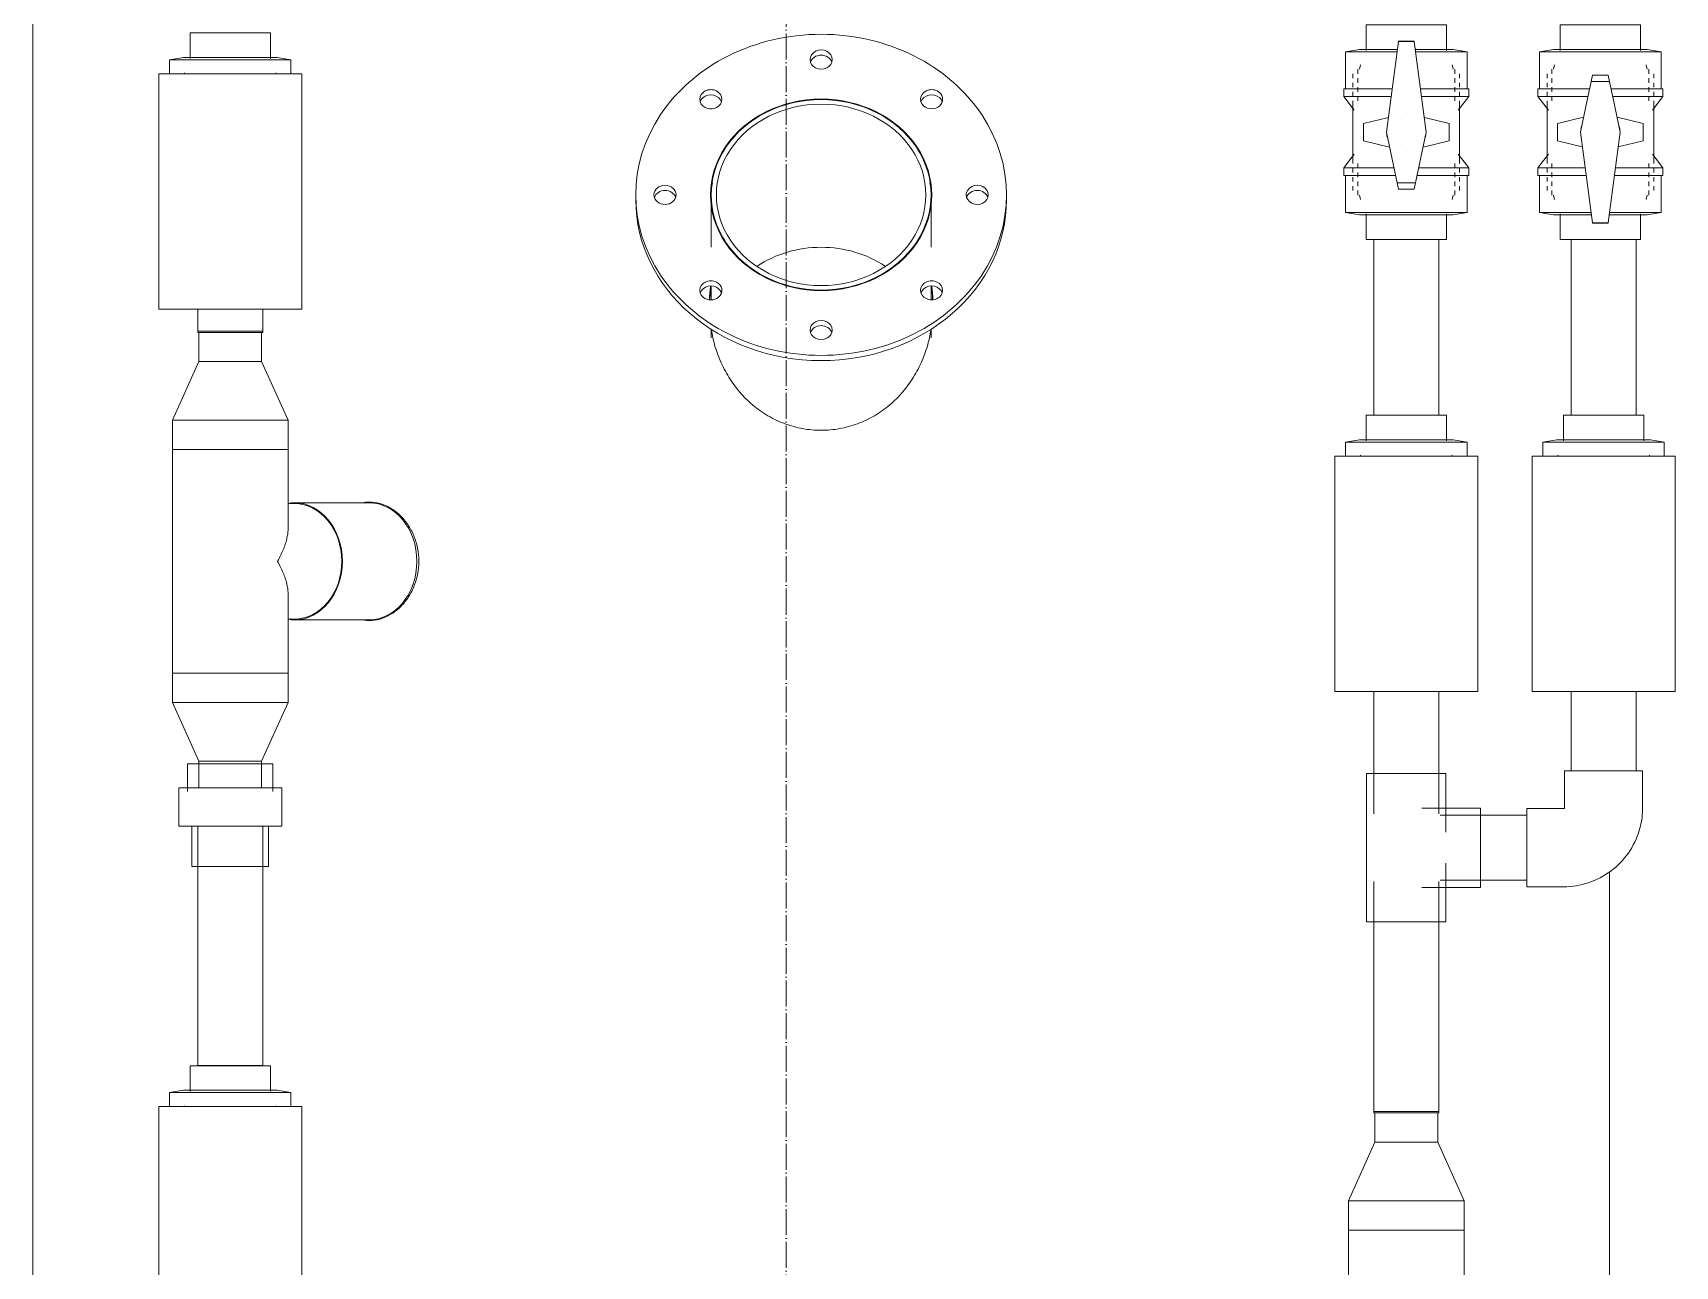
# Model space of a CAD drawing. Header units: millimetres. Extents: x -4001 to 3774, y -595 to 3523.
# Drawn here: x -1239 to 23, y 1428 to 2376 of the extents above; entities that cross this region are included whole.
import ezdxf

# ---------------------------------------------------------------- set-up
doc = ezdxf.new("R2010")
doc.units = ezdxf.units.MM
doc.linetypes.add('ADSK_Линия сетки', pattern=[25, 20, -2.5, 0, -2.5])
for name, color, linetype, lineweight in [('A_--------_E-', 8, 'Continuous', 9), ('M-_EQPT----_E', 7, 'Continuous', 9), ('M-_WATR----_E', 5, 'Continuous', 9), ('S-_ANOTGRID_E', 7, 'Continuous', 9)]:
    doc.layers.add(name, color=color, linetype=linetype, lineweight=lineweight)

# ---------------------------------------------------------------- blocks, each defined once
blk = doc.blocks.new('PNS-Filter column D1200 _180 Left feed 50-50_ - ASY PNS-Filter column D1200_iam-904181-Разрез 3')
at = {"layer": 'A_--------_E-'}
for p, q in [((-1239.2, 670.1), (-1239.2, 2440.1)), ((-775.7, 2247.8), (-775.7, 2251.8)), ((-717.7, 2211.7), (-717.7, 2251.8)), ((-548.7, 2251.8), (-548.7, 2211.7)), ((-490.7, 2251.8), (-490.7, 2247.8)), ((-717.7, 2171.2), (-717.7, 2181.5)), ((-548.7, 2181.5), (-548.7, 2171.2)), ((-717.7, 2141.8), (-717.7, 2148.9)), ((-548.7, 2148.9), (-548.7, 2141.8)), ((-1111.6, 2123.6), (-1111.6, 2146.1)), ((-1063.3, 2146.1), (-1063.3, 2123.6)), ((-1131.9, 2078.6), (-1111.6, 2123.6)), ((-1101.3, 2123.6), (-1111.6, 2123.6)), ((-1063.3, 2123.6), (-1101.3, 2123.6)), ((-1063.3, 2123.6), (-1043, 2078.6)), ((-1131.9, 2056.1), (-1131.9, 2078.6)), ((-1112.9, 2078.6), (-1131.9, 2078.6)), ((-1043, 2078.6), (-1112.9, 2078.6)), ((-1043, 2078.6), (-1043, 2056.1)), ((-1131.9, 1884.1), (-1131.9, 2056.1)), ((-1051, 2056.1), (-1131.9, 2056.1)), ((-1112.9, 2056.1), (-1131.9, 2056.1)), ((-1043, 2056.1), (-1112.9, 2056.1)), ((-1043, 2056.1), (-1051, 2056.1)), ((-1043, 2056.1), (-1043, 1995.6)), ((-1043.1, 2014.6), (-1038.1, 2014.6)), ((-1038.1, 2015.1), (-980.8, 2015.1)), ((-1043, 1944.6), (-1043, 1884.1)), ((-1038.1, 1925.7), (-1043.1, 1925.7)), ((-980.8, 1925.1), (-1038.1, 1925.1)), ((-1131.9, 1861.6), (-1131.9, 1884.1)), ((-1051, 1884.1), (-1131.9, 1884.1)), ((-1131.9, 1884.1), (-1112.9, 1884.1)), ((-1112.9, 1884.1), (-1043, 1884.1)), ((-1043, 1884.1), (-1051, 1884.1)), ((-1043, 1884.1), (-1043, 1861.6)), ((-1111.6, 1816.6), (-1131.9, 1861.6)), ((-1131.9, 1861.6), (-1112.9, 1861.6)), ((-1112.9, 1861.6), (-1043, 1861.6)), ((-1043, 1861.6), (-1063.3, 1816.6)), ((-1111.6, 1796.1), (-1111.6, 1816.6)), ((-1111.6, 1816.6), (-1101.3, 1816.6)), ((-1101.3, 1816.6), (-1063.3, 1816.6)), ((-1063.3, 1816.6), (-1063.3, 1796.1)), ((-27.2, 1731.5), (-27.2, 670.1)), ((-27.2, 670.1), (-27.2, 1731.5)), ((-207.5, 1523.6), (-207.5, 1546.1)), ((-159.2, 1546.1), (-159.2, 1523.6)), ((-227.8, 1478.6), (-207.5, 1523.6)), ((-169.5, 1523.6), (-207.5, 1523.6)), ((-159.2, 1523.6), (-169.5, 1523.6)), ((-159.2, 1523.6), (-138.9, 1478.6)), ((-227.8, 1456.1), (-227.8, 1478.6)), ((-157.9, 1478.6), (-227.8, 1478.6)), ((-138.9, 1478.6), (-157.9, 1478.6)), ((-138.9, 1478.6), (-138.9, 1456.1)), ((-227.8, 1395.6), (-227.8, 1456.1)), ((-227.8, 1456.1), (-219.8, 1456.1)), ((-157.9, 1456.1), (-227.8, 1456.1)), ((-219.8, 1456.1), (-138.9, 1456.1)), ((-138.9, 1456.1), (-157.9, 1456.1)), ((-138.9, 1456.1), (-138.9, 1284.1))]:
    blk.add_line(p, q, dxfattribs=at)
for centre, major_axis, ratio, start_param, end_param in [((-633.2, 2251.8), (-142.5, 0), 0.866025, 4.712389, 7.853982), ((-633.2, 2251.8), (-142.5, 0), 0.866025, 1.570796, 4.712389), ((-633.2, 2355.8), (8.5, 0), 0.866025, 1.570796, 4.712389), ((-633.2, 2355.8), (8.5, 0), 0.866025, 4.712389, 7.853982), ((-633.2, 2351.8), (8.5, 0), 0.866025, 1.570796, 2.857075), ((-633.2, 2351.8), (-8.5, 0), 0.866025, 3.42611, 4.712389), ((-718, 2325.3), (8.5, 0), 0.866025, 2.356194, 5.497787), ((-718, 2321.3), (8.5, 0), 0.866025, 2.356194, 2.864755), ((-718, 2325.3), (8.5, 0), 0.866025, 5.497787, 8.63938), ((-718, 2321.3), (8.5, 0), 0.866025, 0.276838, 2.356194), ((-633.2, 2251.8), (-85, 0), 0.866025, 4.712389, 7.853982), ((-633.2, 2251.8), (-84.5, 0), 0.866025, 4.712389, 7.853982), ((-633.2, 2251.8), (-85, 0), 0.866025, 1.570796, 4.712389), ((-633.2, 2251.8), (84.5, 0), 0.866025, 4.712389, 7.853982), ((-548.3, 2325.3), (8.5, 0), 0.866025, 0.785398, 3.926991), ((-548.3, 2321.3), (8.5, 0), 0.866025, 0.785398, 2.864755), ((-548.3, 2325.3), (8.5, 0), 0.866025, 3.926991, 7.068583), ((-548.3, 2321.3), (8.5, 0), 0.866025, 0.276838, 0.785398), ((-633.2, 2251.8), (-80.5, 0), 0.866025, 4.712389, 7.853982), ((-633.2, 2251.8), (-80.5, 0), 0.866025, 1.570796, 4.712389), ((-633.2, 2247.8), (85, 0), 0.866025, 2.960578, 3.114285), ((-633.2, 2247.8), (85, 0), 0.866025, 0.027308, 0.181014), ((-633.2, 2247.8), (-142.5, 0), 0.866025, 0, 1.570796), ((-753.2, 2251.8), (-8.5, 0), 0.866025, 3.141593, 6.283185), ((-753.2, 2251.8), (8.5, 0), 0.866025, 3.141593, 6.283185), ((-753.2, 2247.8), (8.5, 0), 0.866025, 0.284518, 2.857075), ((-633.2, 2247.8), (-142.5, 0), 0.866025, 1.570796, 3.141593), ((-513.2, 2251.8), (8.5, 0), 0.866025, 0, 3.141593), ((-513.2, 2251.8), (-8.5, 0), 0.866025, 0, 3.141593), ((-513.2, 2247.8), (8.5, 0), 0.866025, 0.284518, 2.857075), ((-633.2, 2141.8), (80.5, 0), 0.866025, 1.570796, 2.227015), ((-633.2, 2141.8), (-80.5, 0), 0.866025, 4.05617, 4.712389), ((-718, 2178.4), (8.5, 0), 0.866025, 0.785398, 3.926991), ((-548.3, 2178.4), (8.5, 0), 0.866025, 5.497787, 8.63938), ((-718, 2174.4), (8.5, 0), 0.866025, 0.785398, 2.864755), ((-718, 2178.4), (8.5, 0), 0.866025, 3.926991, 7.068583), ((-718, 2174.4), (8.5, 0), 0.866025, 0.276838, 0.785398), ((-548.3, 2178.4), (8.5, 0), 0.866025, 2.356194, 5.497787), ((-548.3, 2174.4), (8.5, 0), 0.866025, 2.356194, 2.864755), ((-548.3, 2174.4), (8.5, 0), 0.866025, 0.276838, 2.356194), ((-633.2, 2147.9), (-8.5, 0), 0.866025, 4.712389, 7.853982), ((-633.2, 2143.9), (8.5, 0), 0.866025, 1.570796, 2.857075), ((-633.2, 2147.9), (8.5, 0), 0.866025, 4.712389, 7.853982), ((-633.2, 2143.9), (8.5, 0), 0.866025, 0.284518, 1.570796), ((-1038.1, 1970.1), (0, 45), 0.819152, 0, 0.093906), ((-1038.1, 1970.1), (0, 45), 0.819152, 3.141593, 6.283185), ((-1038.1, 1970.1), (0, 44.4), 0.819152, 3.141593, 6.283185), ((-980.8, 1970.1), (0, 45), 0.819152, 3.141593, 6.283185), ((-1038.1, 1970.1), (0, 45), 0.819152, 3.047687, 3.141593)]:
    blk.add_ellipse(centre, major_axis=major_axis, ratio=ratio, start_param=start_param, end_param=end_param, dxfattribs=at)
for points in [[(-718.2, 2181.3), (-718.7, 2177.9), (-718.9, 2174.6), (-719.1, 2171.2)], [(-547.3, 2171.2), (-547.4, 2174.6), (-547.7, 2177.9), (-548.1, 2181.3)], [(-685.9, 2090.3), (-682.3, 2087.3), (-674.3, 2081.6), (-665.5, 2077.5), (-661, 2075.8)], [(-605.3, 2075.8), (-600.8, 2077.5), (-592, 2081.6), (-584.1, 2087.3), (-580.5, 2090.3)], [(-661, 2075.8), (-656.6, 2074.2), (-647.4, 2071.7), (-633.2, 2070.4), (-619, 2071.7), (-609.8, 2074.2), (-605.3, 2075.8)], [(-980.8, 2015.6), (-982, 2015.6), (-983.2, 2015.6), (-984.4, 2015.4)], [(-980.8, 2015.4), (-980.2, 2015.5), (-979.6, 2015.5), (-979, 2015.6)], [(-972.5, 2014.5), (-975.3, 2015.3), (-978, 2015.6), (-980.8, 2015.6)], [(-942.5, 1970.1), (-942.5, 1973.6), (-943.2, 1980.4), (-946.1, 1990.1), (-950.8, 1998.7), (-956.8, 2005.9), (-964.3, 2011.5), (-969.8, 2013.8), (-972.5, 2014.5)], [(-972.5, 1925.7), (-969.8, 1926.5), (-964.3, 1928.8), (-956.8, 1934.4), (-950.8, 1941.6), (-946.1, 1950.2), (-943.2, 1959.9), (-942.5, 1966.7), (-942.5, 1970.1)], [(-979, 1924.7), (-979.6, 1924.7), (-980.2, 1924.8), (-980.8, 1924.8)]]:
    blk.add_open_spline(points, degree=3, dxfattribs=at)
for points, knots in [([(-718.9, 2171.2), (-718.7, 2173.4), (-718.4, 2176.6), (-718, 2179.7), (-717.8, 2180.7)], [-0.97221648, -0.97221648, -0.97221648, -0.97221648, -0.95, -0.93993341, -0.93993341, -0.93993341, -0.93993341]), ([(-548.5, 2180.7), (-548.4, 2179.8), (-547.9, 2176.6), (-547.6, 2173.4), (-547.5, 2171.2)], [-0.05993174, -0.05993174, -0.05993174, -0.05993174, -0.05, -0.02770991, -0.02770991, -0.02770991, -0.02770991]), ([(-717.8, 2148.8), (-717.2, 2145.3), (-715.5, 2137.1), (-711.1, 2124.3), (-704.3, 2111.3), (-696.1, 2100), (-689.5, 2093.4), (-685.9, 2090.3)], [-0.9373757, -0.9373757, -0.9373757, -0.9373757, -0.9, -0.85, -0.8, -0.75, -0.7, -0.7, -0.7, -0.7]), ([(-580.5, 2090.3), (-576.8, 2093.4), (-570.3, 2100), (-562, 2111.3), (-555.2, 2124.3), (-550.9, 2137.1), (-549.1, 2145.3), (-548.6, 2148.8)], [-0.3, -0.3, -0.3, -0.3, -0.25, -0.2, -0.15, -0.1, -0.0626243, -0.0626243, -0.0626243, -0.0626243]), ([(-1043, 1995.6), (-1043, 1995.4), (-1043, 1993.9), (-1043.2, 1991.1), (-1044, 1987.2), (-1045.1, 1983.2), (-1047.2, 1977.6), (-1049.4, 1973.2), (-1051, 1970.1)], [0.6111111, 0.6111111, 0.6111111, 0.6111111, 0.625, 0.6875, 0.75, 0.8125, 0.875, 1, 1, 1, 1]), ([(-1051, 1970.1), (-1049.4, 1967.1), (-1047.2, 1962.7), (-1045.1, 1957.1), (-1044, 1953.1), (-1043.2, 1949.2), (-1043, 1946.4), (-1043, 1944.9), (-1043, 1944.6)], [0, 0, 0, 0, 0.125, 0.1875, 0.25, 0.3125, 0.375, 0.3888889, 0.3888889, 0.3888889, 0.3888889]), ([(-984.4, 1924.9), (-983.2, 1924.7), (-979.2, 1924.5), (-975.3, 1925), (-972.5, 1925.7)], [-0.5320404, -0.5320404, -0.5320404, -0.5320404, -0.5, -0.4285714, -0.4285714, -0.4285714, -0.4285714])]:
    blk.add_open_spline(points, degree=3, knots=knots, dxfattribs=at)
blk = doc.blocks.new('PNS-Filter column D1200 _180 Left feed 50-50_ - Standard-909429-Разрез 3')
at = {"layer": 'M-_EQPT----_E'}
for p, q in [((-1112.4, 2147.1), (-1112.4, 2146.1)), ((-1111.7, 2147.1), (-1112.4, 2147.1)), ((-1109.6, 2147.1), (-1110.9, 2147.1)), ((-1105.9, 2147.1), (-1107.9, 2147.1)), ((-1101.8, 2147.1), (-1103.5, 2147.1)), ((-1100.9, 2147.1), (-1101.8, 2147.1)), ((-1095, 2147.1), (-1098, 2147.1)), ((-1088.5, 2147.1), (-1091.8, 2147.1)), ((-1082, 2147.1), (-1085.3, 2147.1)), ((-1075.9, 2147.1), (-1078.9, 2147.1)), ((-1070.5, 2147.1), (-1073.1, 2147.1)), ((-1066.4, 2147.1), (-1068.3, 2147.1)), ((-1063.6, 2147.1), (-1064.8, 2147.1)), ((-1062.5, 2147.1), (-1062.8, 2147.1)), ((-1062.4, 2146.1), (-1062.4, 2147.1)), ((-1112.4, 2146.1), (-1101.8, 2146.1)), ((-1101.8, 2146.1), (-1062.5, 2146.1)), ((-208.4, 1547.1), (-208.4, 1546.1)), ((-208, 1547.1), (-208.3, 1547.1)), ((-208.3, 1546.1), (-169, 1546.1)), ((-206, 1547.1), (-207.2, 1547.1)), ((-202.5, 1547.1), (-204.4, 1547.1)), ((-197.7, 1547.1), (-200.2, 1547.1)), ((-191.9, 1547.1), (-194.9, 1547.1)), ((-185.5, 1547.1), (-188.8, 1547.1)), ((-179.5, 1547.1), (-182.3, 1547.1)), ((-172.8, 1547.1), (-175.8, 1547.1)), ((-169, 1547.1), (-169.9, 1547.1)), ((-167.3, 1547.1), (-169, 1547.1)), ((-169, 1546.1), (-158.4, 1546.1)), ((-162.9, 1547.1), (-164.9, 1547.1)), ((-159.9, 1547.1), (-161.2, 1547.1)), ((-158.4, 1547.1), (-159.1, 1547.1)), ((-158.4, 1546.1), (-158.4, 1547.1))]:
    blk.add_line(p, q, dxfattribs=at)
blk.add_blockref('PNS-Filter column D1200 _180 Left feed 50-50_ - ASY PNS-Filter column D1200_iam-904181-Разрез 3', (0, 0))
blk = doc.blocks.new('COMER_industrial series - BVI10-EL050-345465-Разрез 3')
at = {"layer": 'M-_WATR----_E', "color": 180, "lineweight": 20}
for p, q in [((84.6, 2082.4), (84.6, 2062.7)), ((84.6, 2082.4), (146.2, 2082.4)), ((146.2, 2062.7), (146.2, 2082.4)), ((79.4, 2063.6), (68.7, 2061.8)), ((68.7, 2061.8), (68.7, 2051)), ((162, 2061.8), (68.7, 2061.8)), ((151.4, 2063.6), (79.4, 2063.6)), ((162, 2061.8), (151.4, 2063.6)), ((162, 2051), (162, 2061.8)), ((60.4, 2051), (60.4, 1870)), ((170.4, 2051), (60.4, 2051)), ((80.1, 2051.7), (79.9, 2051)), ((150.8, 2051), (150.7, 2051.7)), ((170.4, 1870), (170.4, 2051)), ((60.4, 1870), (170.4, 1870))]:
    blk.add_line(p, q, dxfattribs=at)
blk = doc.blocks.new('COMER_industrial series - BVI10-EL050-V15-Разрез 3')
at = {"layer": 'M-_WATR----_E', "color": 33, "lineweight": 20}
for p, q in [((-1118.2, 1582.4), (-1118.2, 1562.7)), ((-1118.2, 1582.4), (-1056.6, 1582.4)), ((-1056.6, 1562.7), (-1056.6, 1582.4)), ((-1123.4, 1563.6), (-1134.1, 1561.8)), ((-1134.1, 1561.8), (-1134.1, 1551)), ((-1040.8, 1561.8), (-1134.1, 1561.8)), ((-1051.4, 1563.6), (-1123.4, 1563.6)), ((-1040.8, 1561.8), (-1051.4, 1563.6)), ((-1040.8, 1551), (-1040.8, 1561.8)), ((-1142.4, 1551), (-1142.4, 1370)), ((-1032.4, 1551), (-1142.4, 1551)), ((-1122.7, 1551.7), (-1122.9, 1551)), ((-1052, 1551), (-1052.2, 1551.7)), ((-1032.4, 1370), (-1032.4, 1551)), ((-1142.4, 1370), (-1032.4, 1370))]:
    blk.add_line(p, q, dxfattribs=at)
blk = doc.blocks.new('COMER_industrial series - BVI10050-V16-Разрез 3')
at = {"layer": 'M-_WATR----_E', "color": 180, "lineweight": 20}
for p, q in [((-65, 2382.4), (-65, 2362.7)), ((-65, 2382.4), (-3.4, 2382.4)), ((-3.4, 2362.7), (-3.4, 2382.4)), ((-70.2, 2363.6), (-80.9, 2361.8)), ((-80.9, 2361.8), (-80.9, 2333.3)), ((12.4, 2361.8), (-80.9, 2361.8)), ((1.8, 2363.6), (-70.2, 2363.6)), ((12.4, 2361.8), (1.8, 2363.6)), ((12.4, 2333.3), (12.4, 2361.8)), ((-71.5, 2348.4), (-71.5, 2344.9)), ((-69.5, 2351.7), (-70.2, 2348.4)), ((1.8, 2348.4), (1.1, 2351.7)), ((3, 2344.9), (3, 2348.4)), ((-75.2, 2344.9), (-75.2, 2341.4)), ((-75.2, 2337.9), (-75.2, 2334.5)), ((-71.5, 2341.4), (-71.5, 2337.9)), ((-41.2, 2339), (-40.2, 2343.8)), ((-41.2, 2339), (-27.2, 2339)), ((-28.2, 2343.8), (-40.2, 2343.8)), ((-28.2, 2343.8), (-27.2, 2339)), ((3, 2337.9), (3, 2341.4)), ((6.8, 2341.4), (6.8, 2344.9)), ((6.8, 2334.5), (6.8, 2337.9)), ((-82.2, 2333.3), (-82.2, 2327.5)), ((-42.5, 2333.3), (-82.2, 2333.3)), ((-82.2, 2327.5), (-74.2, 2316.8)), ((-43.7, 2327.5), (-82.2, 2327.5)), ((-75.2, 2331), (-75.2, 2327.5)), ((-75.2, 2324), (-75.2, 2276)), ((-71.5, 2334.5), (-71.5, 2331)), ((-71.5, 2327.5), (-71.5, 2324)), ((13.8, 2333.3), (-25.9, 2333.3)), ((13.8, 2327.5), (-24.7, 2327.5)), ((3, 2331), (3, 2334.5)), ((3, 2324), (3, 2327.5)), ((5.8, 2316.8), (13.8, 2327.5)), ((6.8, 2327.5), (6.8, 2331)), ((6.8, 2276), (6.8, 2324)), ((13.8, 2327.5), (13.8, 2333.3)), ((-47.1, 2311.5), (-67.2, 2306.6)), ((-1.2, 2306.6), (-21.3, 2311.5)), ((-67.2, 2306.6), (-67.2, 2293.4)), ((-1.2, 2293.4), (-1.2, 2306.6)), ((-67.2, 2293.4), (-48.1, 2288.8)), ((-20.4, 2288.8), (-1.2, 2293.4)), ((-74.2, 2283.2), (-82.2, 2272.5)), ((-82.2, 2272.5), (-82.2, 2266.7)), ((-82.2, 2272.5), (-45.9, 2272.5)), ((-75.2, 2272.5), (-75.2, 2269)), ((-71.5, 2276), (-71.5, 2272.5)), ((-22.5, 2272.5), (13.8, 2272.5)), ((3, 2272.5), (3, 2276)), ((13.8, 2272.5), (5.8, 2283.2)), ((6.8, 2269), (6.8, 2272.5)), ((13.8, 2266.7), (13.8, 2272.5)), ((-82.2, 2266.7), (-45.1, 2266.7)), ((-80.9, 2266.7), (-80.9, 2238.2)), ((-75.2, 2265.5), (-75.2, 2262.1)), ((-71.5, 2269), (-71.5, 2265.5)), ((-71.5, 2262.1), (-71.5, 2258.6)), ((-23.3, 2266.7), (13.8, 2266.7)), ((3, 2265.5), (3, 2269)), ((3, 2258.6), (3, 2262.1)), ((6.8, 2262.1), (6.8, 2265.5)), ((12.4, 2238.2), (12.4, 2266.7)), ((-75.2, 2258.6), (-75.2, 2255.1)), ((-71.5, 2255.1), (-71.5, 2251.6)), ((-70.2, 2251.6), (-69.5, 2248.3)), ((1.1, 2248.3), (1.8, 2251.6)), ((3, 2251.6), (3, 2255.1)), ((6.8, 2255.1), (6.8, 2258.6)), ((-80.9, 2238.2), (-70.2, 2236.4)), ((-80.9, 2238.2), (-41.3, 2238.2)), ((-70.2, 2236.4), (-41.1, 2236.4)), ((-65, 2237.3), (-65, 2217.6)), ((-27.3, 2236.4), (1.8, 2236.4)), ((-27.1, 2238.2), (12.4, 2238.2)), ((-3.4, 2217.6), (-3.4, 2237.3)), ((1.8, 2236.4), (12.4, 2238.2)), ((-40.2, 2230), (-40.2, 2230.2)), ((-28.2, 2230.2), (-40.2, 2230.2)), ((-40.2, 2230), (-28.2, 2230)), ((-28.2, 2230.2), (-28.2, 2230)), ((-3.4, 2217.6), (-65, 2217.6))]:
    blk.add_line(p, q, dxfattribs=at)
at = {"layer": 'M-_WATR----_E', "color": 180, "lineweight": 20, "flags": 128}
for points in [[(-49.6, 2300), (-45.4, 2319.6), (-41.2, 2339)], [(-27.2, 2339), (-23.1, 2319.6), (-18.9, 2300)], [(-40.2, 2230.2), (-44.9, 2265.2), (-49.6, 2300)], [(-18.9, 2300), (-23.5, 2265.2), (-28.2, 2230.2)]]:
    blk.add_lwpolyline(points, dxfattribs=at)
at = {"layer": 'M-_WATR----_E', "color": 180, "lineweight": 20}
for start, end in [(162.5293, 170.6489), (9.3511, 17.4707), (7.568, 14.03)]:
    blk.add_arc((-34.2, 2300), 15.2, start, end, dxfattribs=at)
blk = doc.blocks.new('COMER_UN82_U-PVC муфта разборная ВКС- ВР_U-PVC_ с прокладкой EPDM - DN20xG1_2_ - DN63xG2_-677454-Разрез 3')
at = {"layer": 'M-_WATR----_E', "color": 33, "lineweight": 20}
for p, q in [((-1120.3, 1814.5), (-1120.3, 1793.1)), ((-1087.4, 1814.5), (-1120.3, 1814.5)), ((-1054.6, 1814.5), (-1087.4, 1814.5)), ((-1054.6, 1793.1), (-1054.6, 1814.5)), ((-1126.9, 1796.1), (-1126.9, 1766.5)), ((-1087.4, 1796.1), (-1126.9, 1796.1)), ((-1047.9, 1796.1), (-1087.4, 1796.1)), ((-1047.9, 1766.5), (-1047.9, 1796.1)), ((-1126.9, 1766.5), (-1087.4, 1766.5)), ((-1116.9, 1766.5), (-1116.9, 1735.5)), ((-1087.4, 1766.5), (-1047.9, 1766.5)), ((-1057.9, 1735.5), (-1057.9, 1766.5)), ((-1116.9, 1735.5), (-1087.4, 1735.5)), ((-1087.4, 1735.5), (-1057.9, 1735.5))]:
    blk.add_line(p, q, dxfattribs=at)
blk = doc.blocks.new('COMER_industrial series - BVI10050-V64-Разрез 3')
at = {"layer": 'M-_WATR----_E', "color": 140, "lineweight": 20}
for p, q in [((-214.2, 2382.4), (-214.2, 2362.7)), ((-214.2, 2382.4), (-152.6, 2382.4)), ((-152.6, 2362.7), (-152.6, 2382.4)), ((-219.4, 2363.6), (-230, 2361.8)), ((-230, 2361.8), (-230, 2333.3)), ((-190.5, 2361.8), (-230, 2361.8)), ((-190.2, 2363.6), (-219.4, 2363.6)), ((-189.4, 2369.8), (-189.4, 2370)), ((-177.4, 2370), (-189.4, 2370)), ((-189.4, 2369.8), (-177.3, 2369.8)), ((-177.4, 2370), (-177.3, 2369.8)), ((-147.4, 2363.6), (-176.5, 2363.6)), ((-136.7, 2361.8), (-176.2, 2361.8)), ((-136.7, 2361.8), (-147.4, 2363.6)), ((-136.7, 2333.3), (-136.7, 2361.8)), ((-220.6, 2348.4), (-220.6, 2344.9)), ((-218.6, 2351.7), (-219.4, 2348.4)), ((-147.4, 2348.4), (-148.1, 2351.7)), ((-146.1, 2344.9), (-146.1, 2348.4)), ((-224.4, 2344.9), (-224.4, 2341.4)), ((-224.4, 2337.9), (-224.4, 2334.5)), ((-220.6, 2341.4), (-220.6, 2337.9)), ((-146.1, 2337.9), (-146.1, 2341.4)), ((-142.4, 2341.4), (-142.4, 2344.9)), ((-142.4, 2334.5), (-142.4, 2337.9)), ((-231.4, 2333.3), (-231.4, 2327.5)), ((-194.3, 2333.3), (-231.4, 2333.3)), ((-231.4, 2327.5), (-223.4, 2316.8)), ((-195.1, 2327.5), (-231.4, 2327.5)), ((-224.4, 2331), (-224.4, 2327.5)), ((-224.4, 2324), (-224.4, 2276)), ((-220.6, 2334.5), (-220.6, 2331)), ((-220.6, 2327.5), (-220.6, 2324)), ((-135.4, 2333.3), (-172.4, 2333.3)), ((-135.4, 2327.5), (-171.6, 2327.5)), ((-146.1, 2331), (-146.1, 2334.5)), ((-146.1, 2324), (-146.1, 2327.5)), ((-143.4, 2316.8), (-135.4, 2327.5)), ((-142.4, 2327.5), (-142.4, 2331)), ((-142.4, 2276), (-142.4, 2324)), ((-135.4, 2327.5), (-135.4, 2333.3)), ((-197.2, 2311.2), (-216.4, 2306.6)), ((-183.4, 2315), (-183.4, 2315)), ((-150.4, 2306.6), (-169.5, 2311.2)), ((-216.4, 2306.6), (-216.4, 2293.4)), ((-150.4, 2293.4), (-150.4, 2306.6)), ((-216.4, 2293.4), (-196.3, 2288.5)), ((-170.5, 2288.5), (-150.4, 2293.4)), ((-223.4, 2283.2), (-231.4, 2272.5)), ((-231.4, 2272.5), (-231.4, 2266.7)), ((-231.4, 2272.5), (-192.9, 2272.5)), ((-224.4, 2272.5), (-224.4, 2269)), ((-220.6, 2276), (-220.6, 2272.5)), ((-183.3, 2285), (-183.3, 2285)), ((-173.9, 2272.5), (-135.4, 2272.5)), ((-146.1, 2272.5), (-146.1, 2276)), ((-135.4, 2272.5), (-143.4, 2283.2)), ((-142.4, 2269), (-142.4, 2272.5)), ((-135.4, 2266.7), (-135.4, 2272.5)), ((-231.4, 2266.7), (-191.6, 2266.7)), ((-230, 2266.7), (-230, 2238.2)), ((-224.4, 2265.5), (-224.4, 2262.1)), ((-220.6, 2269), (-220.6, 2265.5)), ((-220.6, 2262.1), (-220.6, 2258.6)), ((-189.4, 2256.2), (-190.4, 2261)), ((-176.3, 2261), (-190.4, 2261)), ((-176.3, 2261), (-177.4, 2256.2)), ((-175.1, 2266.7), (-135.4, 2266.7)), ((-146.1, 2265.5), (-146.1, 2269)), ((-146.1, 2258.6), (-146.1, 2262.1)), ((-142.4, 2262.1), (-142.4, 2265.5)), ((-136.7, 2238.2), (-136.7, 2266.7)), ((-224.4, 2258.6), (-224.4, 2255.1)), ((-220.6, 2255.1), (-220.6, 2251.6)), ((-219.4, 2251.6), (-218.6, 2248.3)), ((-189.4, 2256.2), (-177.4, 2256.2)), ((-148.1, 2248.3), (-147.4, 2251.6)), ((-146.1, 2251.6), (-146.1, 2255.1)), ((-142.4, 2255.1), (-142.4, 2258.6)), ((-230, 2238.2), (-219.4, 2236.4)), ((-230, 2238.2), (-136.7, 2238.2)), ((-219.4, 2236.4), (-147.4, 2236.4)), ((-214.2, 2237.3), (-214.2, 2217.6)), ((-152.6, 2217.6), (-152.6, 2237.3)), ((-147.4, 2236.4), (-136.7, 2238.2)), ((-152.6, 2217.6), (-214.2, 2217.6))]:
    blk.add_line(p, q, dxfattribs=at)
at = {"layer": 'M-_WATR----_E', "color": 140, "lineweight": 20, "flags": 128}
for points in [[(-198.7, 2300), (-194.1, 2334.8), (-189.4, 2369.8)], [(-177.3, 2369.8), (-172.7, 2334.8), (-168, 2300)], [(-190.4, 2261), (-194.5, 2280.4), (-198.7, 2300)], [(-168, 2300), (-172.2, 2280.4), (-176.3, 2261)]]:
    blk.add_lwpolyline(points, dxfattribs=at)
at = {"layer": 'M-_WATR----_E', "color": 140, "lineweight": 20}
for start, end in [(187.6213, 194.0148), (189.3784, 197.2047), (342.7953, 350.6761)]:
    blk.add_arc((-183.4, 2300), 15.1, start, end, dxfattribs=at)
blk = doc.blocks.new('COMER_industrial series - BVI10-EL050-V66-Разрез 3')
at = {"layer": 'M-_WATR----_E', "color": 140, "lineweight": 20}
for p, q in [((-214.2, 2082.4), (-214.2, 2062.7)), ((-214.2, 2082.4), (-152.6, 2082.4)), ((-152.6, 2062.7), (-152.6, 2082.4)), ((-219.4, 2063.6), (-230, 2061.8)), ((-230, 2061.8), (-230, 2051)), ((-136.7, 2061.8), (-230, 2061.8)), ((-147.4, 2063.6), (-219.4, 2063.6)), ((-136.7, 2061.8), (-147.4, 2063.6)), ((-136.7, 2051), (-136.7, 2061.8)), ((-238.3, 2051), (-238.3, 1870)), ((-128.4, 2051), (-238.3, 2051)), ((-218.6, 2051.7), (-218.8, 2051)), ((-147.9, 2051), (-148.1, 2051.7)), ((-128.4, 1870), (-128.4, 2051)), ((-128.4, 2051), (-128.4, 2051)), ((-238.3, 1870), (-128.4, 1870)), ((-128.4, 1870), (-128.4, 1870))]:
    blk.add_line(p, q, dxfattribs=at)
blk = doc.blocks.new('COMER_industrial series - BVI10-EL050-V98-Разрез 3')
at = {"layer": 'M-_WATR----_E', "color": 142, "lineweight": 20}
for p, q in [((-1118.2, 2376.3), (-1118.2, 2356.5)), ((-1118.2, 2376.3), (-1056.6, 2376.3)), ((-1056.6, 2356.5), (-1056.6, 2376.3)), ((-1123.4, 2357.5), (-1134.1, 2355.7)), ((-1134.1, 2355.7), (-1134.1, 2344.9)), ((-1040.8, 2355.7), (-1134.1, 2355.7)), ((-1051.4, 2357.5), (-1123.4, 2357.5)), ((-1040.8, 2355.7), (-1051.4, 2357.5)), ((-1040.8, 2344.9), (-1040.8, 2355.7)), ((-1142.4, 2344.9), (-1142.4, 2163.9)), ((-1032.5, 2344.9), (-1142.4, 2344.9)), ((-1122.7, 2345.6), (-1122.9, 2344.9)), ((-1052, 2344.9), (-1052.2, 2345.6)), ((-1032.5, 2163.9), (-1032.5, 2344.9)), ((-1032.4, 2344.9), (-1032.5, 2344.9)), ((-1142.4, 2163.9), (-1032.5, 2163.9)), ((-1032.4, 2163.9), (-1032.5, 2163.9))]:
    blk.add_line(p, q, dxfattribs=at)
blk = doc.blocks.new('COMER_EL50_U-PVC отвод 90 - DN16-DN315 _Grey_-V99-Разрез 3')
at = {"layer": 'M-_WATR----_E', "color": 180, "lineweight": 20}
for p, q in [((-61.7, 1809), (-61.7, 1780.8)), ((-1.7, 1809), (-61.7, 1809)), ((-1.7, 1780.8), (-1.7, 1809)), ((-62.5, 1780), (-90.7, 1780)), ((-90.7, 1720), (-62.5, 1720))]:
    blk.add_line(p, q, dxfattribs=at)
at = {"layer": 'M-_WATR----_E', "color": 180, "lineweight": 20, "flags": 128}
for points in [[(-61.7, 1780.8), (-61.7, 1780.8), (-61.7, 1780.7), (-61.7, 1780.7), (-61.7, 1780.7), (-61.7, 1780.6), (-61.7, 1780.6), (-61.8, 1780.6), (-61.8, 1780.5), (-61.8, 1780.5), (-61.8, 1780.5), (-61.8, 1780.5), (-61.8, 1780.4), (-61.8, 1780.4), (-61.8, 1780.4), (-61.9, 1780.3), (-61.9, 1780.3), (-61.9, 1780.3), (-61.9, 1780.3), (-61.9, 1780.2), (-62, 1780.2), (-62, 1780.2), (-62, 1780.2), (-62, 1780.2), (-62.1, 1780.1), (-62.1, 1780.1), (-62.1, 1780.1), (-62.1, 1780.1), (-62.2, 1780.1), (-62.2, 1780.1), (-62.2, 1780.1), (-62.3, 1780), (-62.3, 1780), (-62.3, 1780), (-62.4, 1780), (-62.4, 1780), (-62.4, 1780), (-62.4, 1780), (-62.5, 1780), (-62.5, 1780), (-62.5, 1780)], [(-62.5, 1720), (-60.1, 1720), (-57.7, 1720.2), (-55.2, 1720.4), (-52.8, 1720.8), (-50.4, 1721.2), (-48.1, 1721.7), (-45.7, 1722.4), (-43.4, 1723.1), (-41.1, 1723.9), (-38.8, 1724.8), (-36.6, 1725.8), (-34.4, 1726.9), (-32.3, 1728), (-30.2, 1729.3), (-28.2, 1730.6), (-26.2, 1732), (-24.3, 1733.5), (-22.4, 1735.1), (-20.6, 1736.7), (-18.9, 1738.4), (-17.2, 1740.2), (-15.7, 1742.1), (-14.1, 1744), (-12.7, 1745.9), (-11.4, 1747.9), (-10.1, 1750), (-8.9, 1752.1), (-7.8, 1754.3), (-6.8, 1756.5), (-5.9, 1758.8), (-5, 1761.1), (-4.3, 1763.4), (-3.6, 1765.7), (-3.1, 1768.1), (-2.6, 1770.5), (-2.2, 1772.9), (-2, 1775.3), (-1.8, 1777.7), (-1.7, 1780.1), (-1.7, 1780.8)]]:
    blk.add_lwpolyline(points, dxfattribs=at)
at = {"layer": 'M-_WATR----_E', "color": 180, "lineweight": 20}
blk.add_ellipse((-90.7, 1750), major_axis=(0, 30), ratio=0.000025, start_param=3.141593, end_param=6.283185, dxfattribs=at)
blk = doc.blocks.new('Тройник клеевой - d 20-315 мм-963824-Разрез 3')
at = {"layer": 'M-_WATR----_E', "color": 140, "lineweight": 20}
for p, q in [((-213.9, 1807), (-213.9, 1776)), ((-152.9, 1776), (-152.9, 1807)), ((-157.4, 1780.5), (-171.5, 1780.5)), ((-126.4, 1780.5), (-157.4, 1780.5)), ((-213.9, 1776), (-213.9, 1750)), ((-152.9, 1761.8), (-152.9, 1776)), ((-213.9, 1750), (-213.9, 1724)), ((-152.9, 1724), (-152.9, 1738.2)), ((-213.9, 1724), (-213.9, 1693)), ((-171.5, 1719.5), (-157.4, 1719.5)), ((-157.4, 1719.5), (-126.4, 1719.5)), ((-152.9, 1693), (-152.9, 1724))]:
    blk.add_line(p, q, dxfattribs=at)
for centre, major_axis, ratio, start_param, end_param in [((-183.4, 1807), (-30.5, 0), 0.000016, 0.000025, 3.141593), ((-126.4, 1750), (0, 30.5), 0.000025, 3.141609, 6.283185), ((-183.4, 1693), (-30.5, 0), 0.000016, 0.000025, 3.141593)]:
    blk.add_ellipse(centre, major_axis=major_axis, ratio=ratio, start_param=start_param, end_param=end_param, dxfattribs=at)

msp = doc.modelspace()

# ---------------------------------------------------------------- linework, layer by layer
at = {"layer": 'M-_WATR----_E', "color": 140, "lineweight": 20}
for p, q in [((-208.4, 2217.5), (-208.4, 2082.5)), ((-158.4, 2217.5), (-208.4, 2217.5)), ((-158.4, 2082.5), (-158.4, 2217.5)), ((-208.4, 2082.5), (-158.4, 2082.5)), ((-208.4, 1870), (-208.4, 1776)), ((-158.4, 1776), (-158.4, 1870)), ((-208.4, 1724), (-208.4, 1547.1)), ((-158.4, 1547.1), (-158.4, 1724))]:
    msp.add_line(p, q, dxfattribs=at)
at = {"layer": 'M-_WATR----_E', "color": 180, "lineweight": 20}
for p, q in [((-56.7, 2217.5), (-56.7, 2082.5)), ((-6.7, 2217.5), (-56.7, 2217.5)), ((-6.7, 2082.5), (-6.7, 2217.5)), ((-56.7, 2082.5), (-6.7, 2082.5)), ((-56.7, 1870), (-56.7, 1809)), ((-6.7, 1809), (-6.7, 1870)), ((-90.7, 1775), (-157.4, 1775)), ((-157.4, 1725), (-90.7, 1725))]:
    msp.add_line(p, q, dxfattribs=at)
at = {"layer": 'M-_WATR----_E', "color": 142, "lineweight": 20}
for p, q in [((-1112.4, 2163.9), (-1112.4, 2147.1)), ((-1062.4, 2147.1), (-1062.4, 2163.9)), ((-1112.4, 2147.1), (-1112.4, 2147.1)), ((-1111.6, 2147.1), (-1110.9, 2147.1)), ((-1109.6, 2147.1), (-1107.9, 2147.1)), ((-1105.9, 2147.1), (-1103.5, 2147.1)), ((-1100.9, 2147.1), (-1098, 2147.1)), ((-1095, 2147.1), (-1091.8, 2147.1)), ((-1088.5, 2147.1), (-1085.3, 2147.1)), ((-1082, 2147.1), (-1078.9, 2147.1)), ((-1075.9, 2147.1), (-1073.1, 2147.1)), ((-1070.6, 2147.1), (-1068.3, 2147.1)), ((-1066.4, 2147.1), (-1064.8, 2147.1)), ((-1063.6, 2147.1), (-1062.8, 2147.1))]:
    msp.add_line(p, q, dxfattribs=at)
at = {"layer": 'M-_WATR----_E', "color": 33, "lineweight": 20}
for p, q in [((-1112.4, 1766.5), (-1112.4, 1582.5)), ((-1062.4, 1582.5), (-1062.4, 1766.5)), ((-1112.4, 1582.5), (-1062.4, 1582.5))]:
    msp.add_line(p, q, dxfattribs=at)
at = {"layer": 'M-_WATR----_E', "color": 140, "lineweight": 20}
for start_param, end_param in [(0.174311, 0.305711), (0.43611, 0.56751), (0.69791, 0.829309), (0.959709, 1.091109), (1.221509, 1.352908), (1.483308, 1.570796), (1.570796, 1.614708), (1.724489, 1.876507), (2.006907, 2.138306), (2.268706, 2.400106), (2.530505, 2.661905), (2.792305, 2.879793), (3.024867, 3.141593)]:
    msp.add_ellipse((-183.4, 1547.1), major_axis=(-25, 0), ratio=0.000016, start_param=start_param, end_param=end_param, dxfattribs=at)
at = {"layer": 'S-_ANOTGRID_E', "linetype": 'ADSK_Линия сетки'}
msp.add_line((-660, -304.8), (-660, 3321.5), dxfattribs=at)

# ---------------------------------------------------------------- block references
at = {"layer": 'M-_EQPT----_E'}
msp.add_blockref('PNS-Filter column D1200 _180 Left feed 50-50_ - Standard-909429-Разрез 3', (0, 0), dxfattribs=at)
at = {"layer": 'M-_WATR----_E', "color": 142, "lineweight": 20}
msp.add_blockref('COMER_industrial series - BVI10-EL050-V98-Разрез 3', (0, 0), dxfattribs=at)
at = {"layer": 'M-_WATR----_E', "color": 140, "lineweight": 20}
for name in ['COMER_industrial series - BVI10050-V64-Разрез 3', 'COMER_industrial series - BVI10-EL050-V66-Разрез 3', 'Тройник клеевой - d 20-315 мм-963824-Разрез 3']:
    msp.add_blockref(name, (0, 0), dxfattribs=at)
at = {"layer": 'M-_WATR----_E', "color": 180, "lineweight": 20}
for name, p in [('COMER_industrial series - BVI10050-V16-Разрез 3', (0, 0)), ('COMER_industrial series - BVI10-EL050-345465-Разрез 3', (-147.1, 0)), ('COMER_EL50_U-PVC отвод 90 - DN16-DN315 _Grey_-V99-Разрез 3', (0, 0))]:
    msp.add_blockref(name, p, dxfattribs=at)
at = {"layer": 'M-_WATR----_E', "color": 33, "lineweight": 20}
for name in ['COMER_UN82_U-PVC муфта разборная ВКС- ВР_U-PVC_ с прокладкой EPDM - DN20xG1_2_ - DN63xG2_-677454-Разрез 3', 'COMER_industrial series - BVI10-EL050-V15-Разрез 3']:
    msp.add_blockref(name, (0, 0), dxfattribs=at)

doc.saveas('drawing.dxf')
